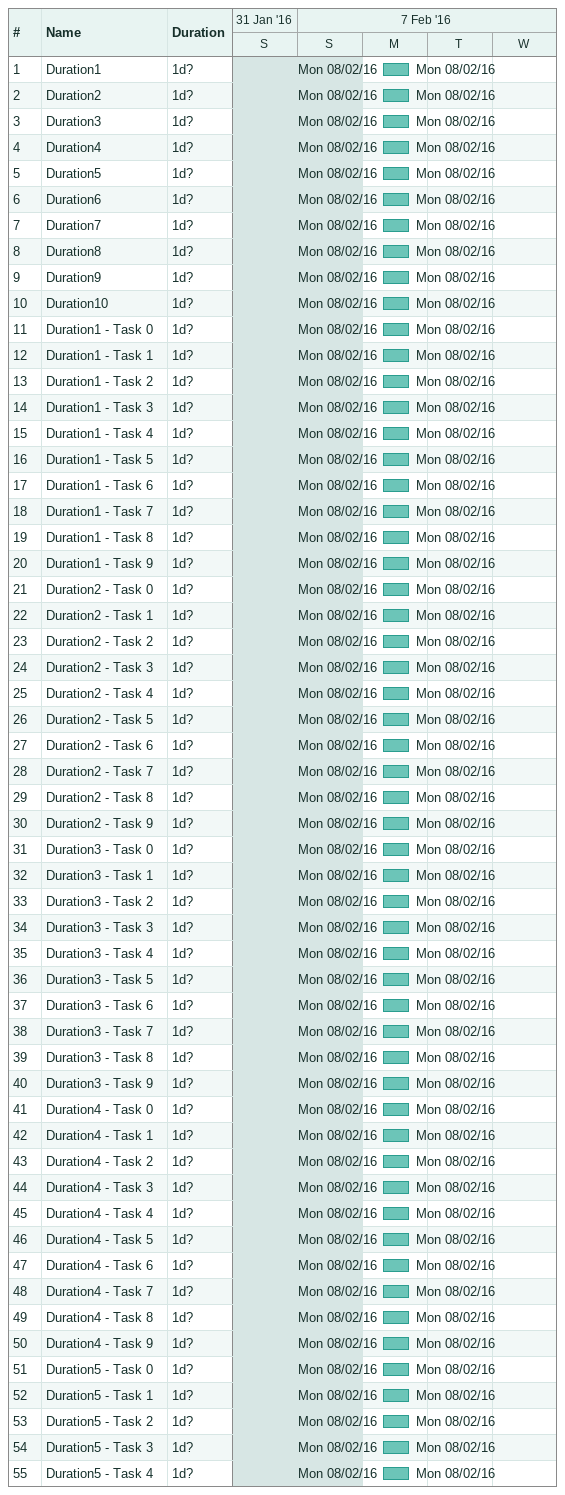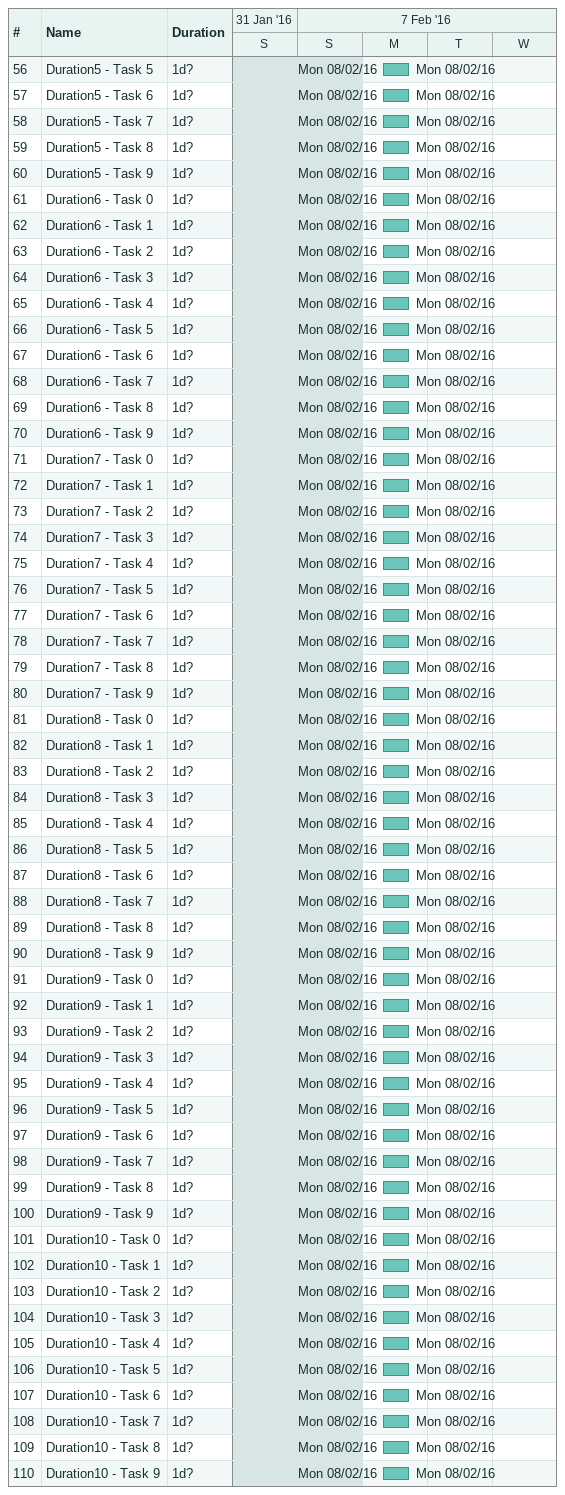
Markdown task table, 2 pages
| ID | Task | Duration | Start | Finish |
|---|---|---|---|---|
| 1 | Duration1 | 1d? | 2016-02-08 | 2016-02-08 |
| 2 | Duration2 | 1d? | 2016-02-08 | 2016-02-08 |
| 3 | Duration3 | 1d? | 2016-02-08 | 2016-02-08 |
| 4 | Duration4 | 1d? | 2016-02-08 | 2016-02-08 |
| 5 | Duration5 | 1d? | 2016-02-08 | 2016-02-08 |
| 6 | Duration6 | 1d? | 2016-02-08 | 2016-02-08 |
| 7 | Duration7 | 1d? | 2016-02-08 | 2016-02-08 |
| 8 | Duration8 | 1d? | 2016-02-08 | 2016-02-08 |
| 9 | Duration9 | 1d? | 2016-02-08 | 2016-02-08 |
| 10 | Duration10 | 1d? | 2016-02-08 | 2016-02-08 |
| 11 | Duration1 - Task 0 | 1d? | 2016-02-08 | 2016-02-08 |
| 12 | Duration1 - Task 1 | 1d? | 2016-02-08 | 2016-02-08 |
| 13 | Duration1 - Task 2 | 1d? | 2016-02-08 | 2016-02-08 |
| 14 | Duration1 - Task 3 | 1d? | 2016-02-08 | 2016-02-08 |
| 15 | Duration1 - Task 4 | 1d? | 2016-02-08 | 2016-02-08 |
| 16 | Duration1 - Task 5 | 1d? | 2016-02-08 | 2016-02-08 |
| 17 | Duration1 - Task 6 | 1d? | 2016-02-08 | 2016-02-08 |
| 18 | Duration1 - Task 7 | 1d? | 2016-02-08 | 2016-02-08 |
| 19 | Duration1 - Task 8 | 1d? | 2016-02-08 | 2016-02-08 |
| 20 | Duration1 - Task 9 | 1d? | 2016-02-08 | 2016-02-08 |
| 21 | Duration2 - Task 0 | 1d? | 2016-02-08 | 2016-02-08 |
| 22 | Duration2 - Task 1 | 1d? | 2016-02-08 | 2016-02-08 |
| 23 | Duration2 - Task 2 | 1d? | 2016-02-08 | 2016-02-08 |
| 24 | Duration2 - Task 3 | 1d? | 2016-02-08 | 2016-02-08 |
| 25 | Duration2 - Task 4 | 1d? | 2016-02-08 | 2016-02-08 |
| 26 | Duration2 - Task 5 | 1d? | 2016-02-08 | 2016-02-08 |
| 27 | Duration2 - Task 6 | 1d? | 2016-02-08 | 2016-02-08 |
| 28 | Duration2 - Task 7 | 1d? | 2016-02-08 | 2016-02-08 |
| 29 | Duration2 - Task 8 | 1d? | 2016-02-08 | 2016-02-08 |
| 30 | Duration2 - Task 9 | 1d? | 2016-02-08 | 2016-02-08 |
| 31 | Duration3 - Task 0 | 1d? | 2016-02-08 | 2016-02-08 |
| 32 | Duration3 - Task 1 | 1d? | 2016-02-08 | 2016-02-08 |
| 33 | Duration3 - Task 2 | 1d? | 2016-02-08 | 2016-02-08 |
| 34 | Duration3 - Task 3 | 1d? | 2016-02-08 | 2016-02-08 |
| 35 | Duration3 - Task 4 | 1d? | 2016-02-08 | 2016-02-08 |
| 36 | Duration3 - Task 5 | 1d? | 2016-02-08 | 2016-02-08 |
| 37 | Duration3 - Task 6 | 1d? | 2016-02-08 | 2016-02-08 |
| 38 | Duration3 - Task 7 | 1d? | 2016-02-08 | 2016-02-08 |
| 39 | Duration3 - Task 8 | 1d? | 2016-02-08 | 2016-02-08 |
| 40 | Duration3 - Task 9 | 1d? | 2016-02-08 | 2016-02-08 |
| 41 | Duration4 - Task 0 | 1d? | 2016-02-08 | 2016-02-08 |
| 42 | Duration4 - Task 1 | 1d? | 2016-02-08 | 2016-02-08 |
| 43 | Duration4 - Task 2 | 1d? | 2016-02-08 | 2016-02-08 |
| 44 | Duration4 - Task 3 | 1d? | 2016-02-08 | 2016-02-08 |
| 45 | Duration4 - Task 4 | 1d? | 2016-02-08 | 2016-02-08 |
| 46 | Duration4 - Task 5 | 1d? | 2016-02-08 | 2016-02-08 |
| 47 | Duration4 - Task 6 | 1d? | 2016-02-08 | 2016-02-08 |
| 48 | Duration4 - Task 7 | 1d? | 2016-02-08 | 2016-02-08 |
| 49 | Duration4 - Task 8 | 1d? | 2016-02-08 | 2016-02-08 |
| 50 | Duration4 - Task 9 | 1d? | 2016-02-08 | 2016-02-08 |
| 51 | Duration5 - Task 0 | 1d? | 2016-02-08 | 2016-02-08 |
| 52 | Duration5 - Task 1 | 1d? | 2016-02-08 | 2016-02-08 |
| 53 | Duration5 - Task 2 | 1d? | 2016-02-08 | 2016-02-08 |
| 54 | Duration5 - Task 3 | 1d? | 2016-02-08 | 2016-02-08 |
| 55 | Duration5 - Task 4 | 1d? | 2016-02-08 | 2016-02-08 |
| 56 | Duration5 - Task 5 | 1d? | 2016-02-08 | 2016-02-08 |
| 57 | Duration5 - Task 6 | 1d? | 2016-02-08 | 2016-02-08 |
| 58 | Duration5 - Task 7 | 1d? | 2016-02-08 | 2016-02-08 |
| 59 | Duration5 - Task 8 | 1d? | 2016-02-08 | 2016-02-08 |
| 60 | Duration5 - Task 9 | 1d? | 2016-02-08 | 2016-02-08 |
| 61 | Duration6 - Task 0 | 1d? | 2016-02-08 | 2016-02-08 |
| 62 | Duration6 - Task 1 | 1d? | 2016-02-08 | 2016-02-08 |
| 63 | Duration6 - Task 2 | 1d? | 2016-02-08 | 2016-02-08 |
| 64 | Duration6 - Task 3 | 1d? | 2016-02-08 | 2016-02-08 |
| 65 | Duration6 - Task 4 | 1d? | 2016-02-08 | 2016-02-08 |
| 66 | Duration6 - Task 5 | 1d? | 2016-02-08 | 2016-02-08 |
| 67 | Duration6 - Task 6 | 1d? | 2016-02-08 | 2016-02-08 |
| 68 | Duration6 - Task 7 | 1d? | 2016-02-08 | 2016-02-08 |
| 69 | Duration6 - Task 8 | 1d? | 2016-02-08 | 2016-02-08 |
| 70 | Duration6 - Task 9 | 1d? | 2016-02-08 | 2016-02-08 |
| 71 | Duration7 - Task 0 | 1d? | 2016-02-08 | 2016-02-08 |
| 72 | Duration7 - Task 1 | 1d? | 2016-02-08 | 2016-02-08 |
| 73 | Duration7 - Task 2 | 1d? | 2016-02-08 | 2016-02-08 |
| 74 | Duration7 - Task 3 | 1d? | 2016-02-08 | 2016-02-08 |
| 75 | Duration7 - Task 4 | 1d? | 2016-02-08 | 2016-02-08 |
| 76 | Duration7 - Task 5 | 1d? | 2016-02-08 | 2016-02-08 |
| 77 | Duration7 - Task 6 | 1d? | 2016-02-08 | 2016-02-08 |
| 78 | Duration7 - Task 7 | 1d? | 2016-02-08 | 2016-02-08 |
| 79 | Duration7 - Task 8 | 1d? | 2016-02-08 | 2016-02-08 |
| 80 | Duration7 - Task 9 | 1d? | 2016-02-08 | 2016-02-08 |
| 81 | Duration8 - Task 0 | 1d? | 2016-02-08 | 2016-02-08 |
| 82 | Duration8 - Task 1 | 1d? | 2016-02-08 | 2016-02-08 |
| 83 | Duration8 - Task 2 | 1d? | 2016-02-08 | 2016-02-08 |
| 84 | Duration8 - Task 3 | 1d? | 2016-02-08 | 2016-02-08 |
| 85 | Duration8 - Task 4 | 1d? | 2016-02-08 | 2016-02-08 |
| 86 | Duration8 - Task 5 | 1d? | 2016-02-08 | 2016-02-08 |
| 87 | Duration8 - Task 6 | 1d? | 2016-02-08 | 2016-02-08 |
| 88 | Duration8 - Task 7 | 1d? | 2016-02-08 | 2016-02-08 |
| 89 | Duration8 - Task 8 | 1d? | 2016-02-08 | 2016-02-08 |
| 90 | Duration8 - Task 9 | 1d? | 2016-02-08 | 2016-02-08 |
| 91 | Duration9 - Task 0 | 1d? | 2016-02-08 | 2016-02-08 |
| 92 | Duration9 - Task 1 | 1d? | 2016-02-08 | 2016-02-08 |
| 93 | Duration9 - Task 2 | 1d? | 2016-02-08 | 2016-02-08 |
| 94 | Duration9 - Task 3 | 1d? | 2016-02-08 | 2016-02-08 |
| 95 | Duration9 - Task 4 | 1d? | 2016-02-08 | 2016-02-08 |
| 96 | Duration9 - Task 5 | 1d? | 2016-02-08 | 2016-02-08 |
| 97 | Duration9 - Task 6 | 1d? | 2016-02-08 | 2016-02-08 |
| 98 | Duration9 - Task 7 | 1d? | 2016-02-08 | 2016-02-08 |
| 99 | Duration9 - Task 8 | 1d? | 2016-02-08 | 2016-02-08 |
| 100 | Duration9 - Task 9 | 1d? | 2016-02-08 | 2016-02-08 |
| 101 | Duration10 - Task 0 | 1d? | 2016-02-08 | 2016-02-08 |
| 102 | Duration10 - Task 1 | 1d? | 2016-02-08 | 2016-02-08 |
| 103 | Duration10 - Task 2 | 1d? | 2016-02-08 | 2016-02-08 |
| 104 | Duration10 - Task 3 | 1d? | 2016-02-08 | 2016-02-08 |
| 105 | Duration10 - Task 4 | 1d? | 2016-02-08 | 2016-02-08 |
| 106 | Duration10 - Task 5 | 1d? | 2016-02-08 | 2016-02-08 |
| 107 | Duration10 - Task 6 | 1d? | 2016-02-08 | 2016-02-08 |
| 108 | Duration10 - Task 7 | 1d? | 2016-02-08 | 2016-02-08 |
| 109 | Duration10 - Task 8 | 1d? | 2016-02-08 | 2016-02-08 |
| 110 | Duration10 - Task 9 | 1d? | 2016-02-08 | 2016-02-08 |
